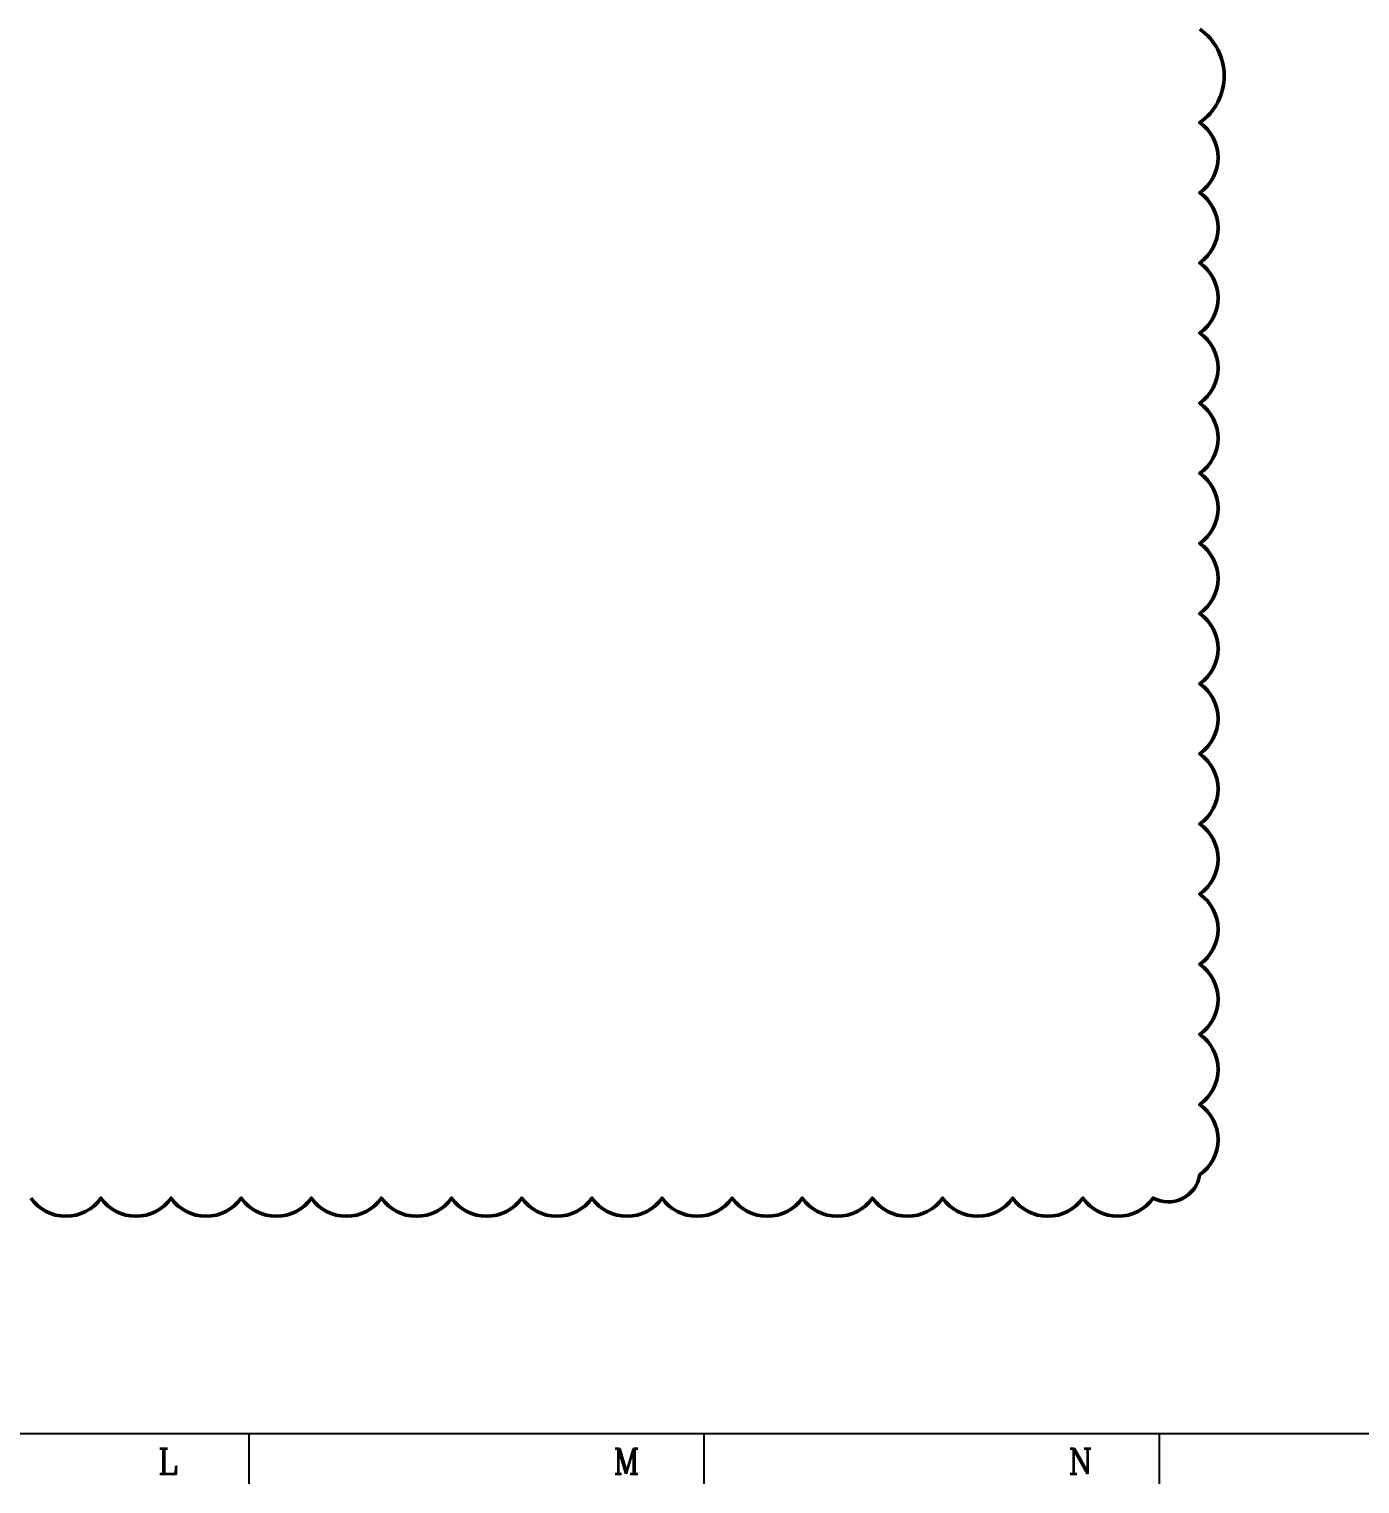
# Model space of a CAD drawing. Header units: millimetres. Extents: x 66027 to 360317, y -114806 to -64032.
# Drawn here: x 258149 to 269533, y -113869 to -101423 of the extents above; entities that cross this region are included whole.
import ezdxf

# ---------------------------------------------------------------- set-up
doc = ezdxf.new("R2010")
doc.units = ezdxf.units.MM
doc.header["$LTSCALE"] = 140
doc.layers.add('1', color=7, linetype='Continuous')
doc.layers.add('TAN-TIT', color=30, linetype='Continuous')
doc.layers.add('C_REV', color=4, linetype='Continuous', lineweight=50)
doc.styles.add('COM', font='COMPLEX', dxfattribs={"height": 5})

# ---------------------------------------------------------------- blocks, each defined once
blk = doc.blocks.new('BORDER')
at = {"layer": 'TAN-TIT'}
for p, q in [((4977, 3520), (232823, 3520)), ((160720, 3520), (160720, 2078)), ((173699, 3520), (173699, 2078)), ((186677, 3520), (186677, 2078))]:
    blk.add_line(p, q, dxfattribs=at)
at = {"layer": 'TAN-TIT', "style": 'COM'}
for s, p in [('L', (158124, 2366)), ('M', (171103, 2366)), ('N', (184082, 2366))]:
    blk.add_text(s, height=721, dxfattribs=at).set_placement(p)

msp = doc.modelspace()

# ---------------------------------------------------------------- linework, layer by layer
at = {"layer": 'C_REV'}
msp.add_lwpolyline([(258163.5, -111423.1, 0.5205671), (258763.5, -111423.1, 0.5205671), (259363.5, -111423.1, 0.5205671), (259963.5, -111423.1, 0.5205671), (260563.5, -111423.1, 0.5205671), (261163.5, -111423.1, 0.5205671), (261763.5, -111423.1, 0.5205671), (262363.5, -111423.1, 0.5205671), (262963.5, -111423.1, 0.5205671), (263563.5, -111423.1, 0.5205671), (264163.5, -111423.1, 0.5205671), (264763.5, -111423.1, 0.5205671), (265363.5, -111423.1, 0.5205671), (265963.5, -111423.1, 0.5205671), (266563.5, -111423.1, 0.5205671), (267163.5, -111423.1, 0.5205671), (267763.5, -111423.1, 0.5205671), (268163.5, -111223.1, 0.5205671), (268163.5, -110623.1, 0.5205671), (268163.5, -110023.1, 0.5205671), (268163.5, -109423.1, 0.5205671), (268163.5, -108823.1, 0.5205671), (268163.5, -108223.1, 0.5205671), (268163.5, -107623.1, 0.5205671), (268163.5, -107023.1, 0.5205671), (268163.5, -106423.1, 0.5205671), (268163.5, -105823.1, 0.5205671), (268163.5, -105223.1, 0.5205671), (268163.5, -104623.1, 0.5205671), (268163.5, -104023.1, 0.5205671), (268163.5, -103423.1, 0.5205671), (268163.5, -102823.1, 0.5205671), (268163.5, -102223.1, 0.5205671), (268163.5, -101423.1, 0.5205671)], format="xyb", dxfattribs=at)

# ---------------------------------------------------------------- block references
at = {"layer": '1', "xscale": 0.3, "yscale": 0.3, "zscale": 0.3}
msp.add_blockref('BORDER', (211812.1, -114492.2), dxfattribs=at)

doc.saveas('drawing.dxf')
